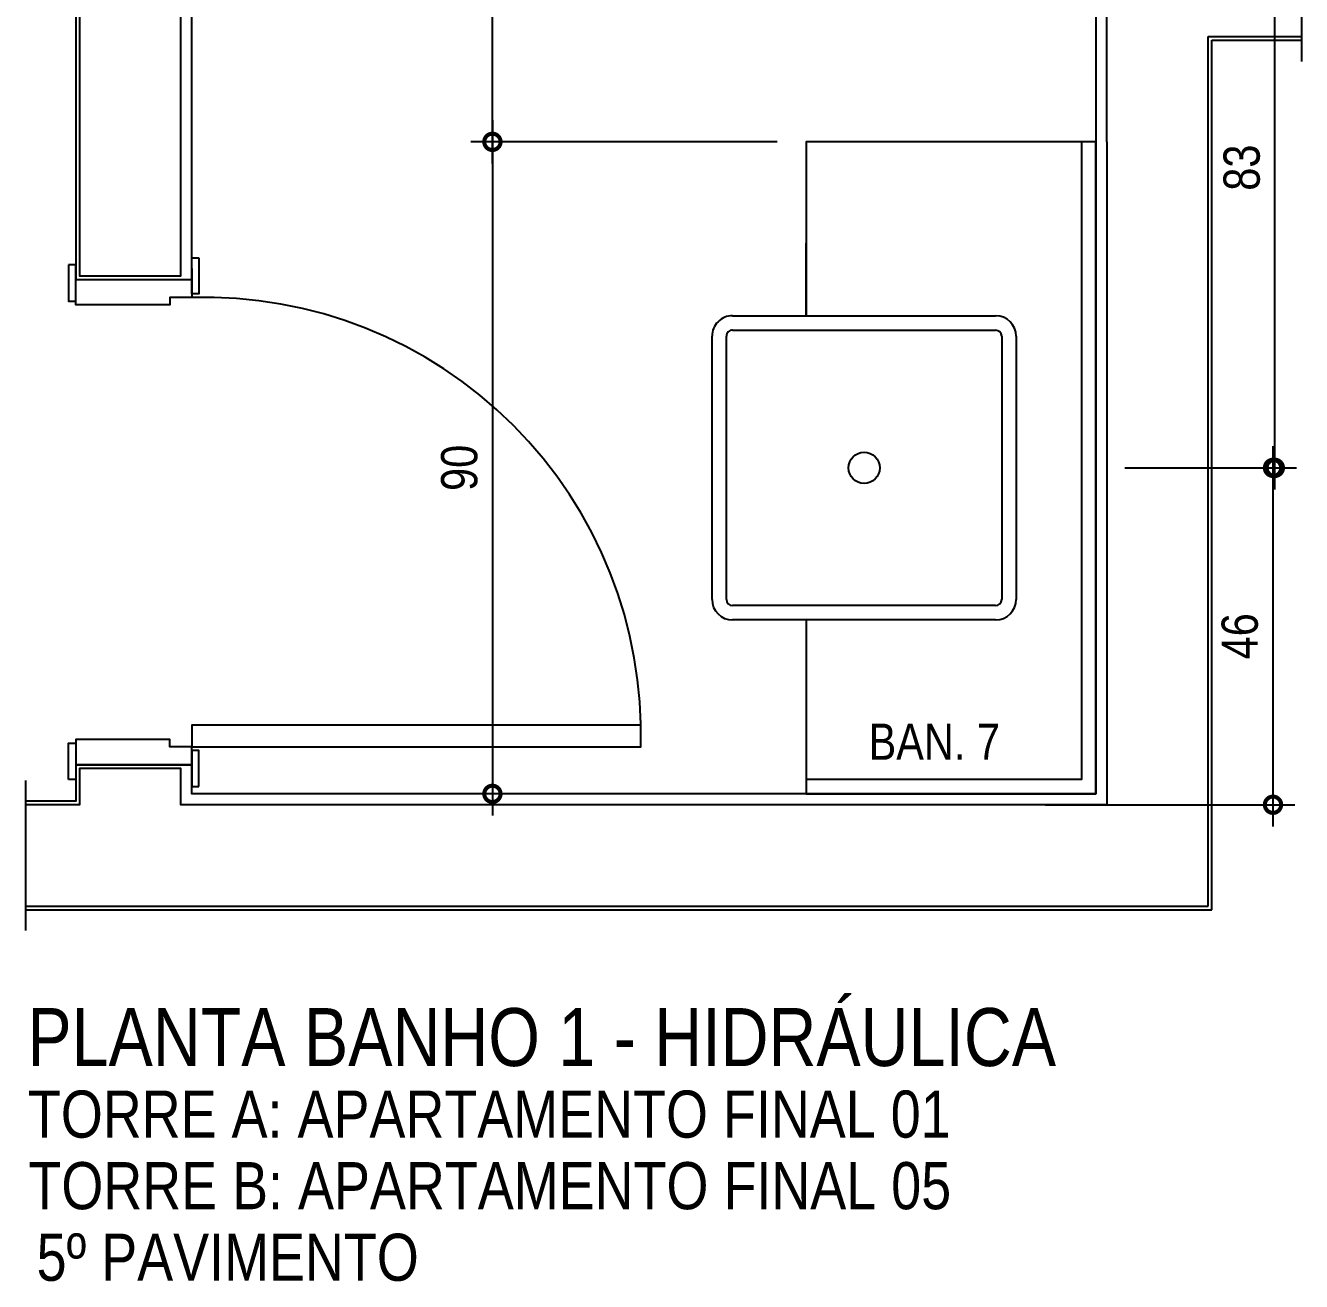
# Model space of a CAD drawing. Header units: metres. Extents: x 3 to 168, y -142 to 28.
# Drawn here: x 61.015 to 62.777, y -58.778 to -57.044 of the extents above; entities that cross this region are included whole.
import ezdxf

# ---------------------------------------------------------------- set-up
doc = ezdxf.new("R2010")
doc.units = ezdxf.units.M
doc.linetypes.add('DASHEDX2', pattern=[1.5, 1, -0.5])
for name, color, linetype in [('ARQ-ALV ACAB', 4, 'Continuous'), ('ARQ-ALV OSSO', 5, 'Continuous'), ('ARQ-AUX', 7, 'Continuous'), ('ARQ-CAX @ 1', 1, 'Continuous'), ('ARQ-DIM', 2, 'Continuous'), ('ARQ-HID', 2, 'Continuous'), ('ARQ-PRJ', 7, 'DASHEDX2'), ('ARQ-TXT', 2, 'Continuous')]:
    doc.layers.add(name, color=color, linetype=linetype)
doc.styles.add('Adesa', font='ARIALN.TTF')
doc.dimstyles.new('ADESA 1-0025', dxfattribs={"dimtxt": 0.05, "dimasz": 0.045, "dimexe": 0.03, "dimexo": 0.04, "dimgap": 0.02, "dimtad": 1, "dimtoh": 1, "dimdec": 0, "dimlfac": 100, "dimzin": 4, "dimtxsty": 'Adesa', "dimblk": 'DOTSMALL', "dimcen": 1, "dimdle": 0.03, "dimclrd": 1, "dimclre": 1, "dimclrt": 256, "dimazin": 1, "dimtm": 1e-09, "dimtfac": 1, "dimtdec": 0, "dimtix": 1, "dimtmove": 2, "dimatfit": 0, "dimldrblk": 'DOTSMALL', "dimfxl": 0.8, "dimtvp": 2, "dimtolj": 1, "dimtzin": 0, "dimarcsym": 0})

# ---------------------------------------------------------------- blocks, each defined once
blk = doc.blocks.new('ARQ-HID-CUBA Q')
for points in [[(-0.1816, 0), (0.1816, 0)], [(-0.1816, -0.11), (0.1816, -0.11)], [(-0.21, -0.5016), (-0.21, -0.1384)], [(-0.19, -0.5016), (-0.19, -0.1384)], [(-0.1816, -0.13), (0.1816, -0.13)], [(0.19, -0.1384), (0.19, -0.5016)], [(0.21, -0.1384), (0.21, -0.5016)], [(-0.21, -0.4), (-0.31, -0.4)], [(0.21, -0.4), (0.31, -0.4)], [(0.1816, -0.51), (-0.1816, -0.51)], [(0.1816, -0.53), (-0.1816, -0.53)], [(0.1816, -0.53), (-0.1816, -0.53)]]:
    blk.add_lwpolyline(points)
blk.add_circle((0, -0.32), 0.0216)
for centre, radius, start, end in [((-0.1816, -0.1384), 0.0284, 90, 180), ((0.1816, -0.1384), 0.0284, 0, 90), ((-0.1816, -0.1384), 0.0084, 90, 180), ((0.1816, -0.1384), 0.0084, 0, 90), ((-0.1816, -0.5016), 0.0284, 180, 270), ((-0.1816, -0.5016), 0.0084, 180, 270), ((0.1816, -0.5016), 0.0284, 270, 0), ((0.1816, -0.5016), 0.0084, 270, 0)]:
    blk.add_arc(centre, radius, start, end)
blk = doc.blocks.new('*U130')
for points in [[(0, 0), (0, 0.62), (-0.03, 0.62), (-0.03, 0)], [(-0.675, 0.01), (-0.625, 0.01), (-0.625, 0), (-0.675, 0)], [(0.055, 0.01), (0.005, 0.01), (0.005, 0), (0.055, 0)], [(-0.665, -0.17), (-0.615, -0.17), (-0.615, -0.16), (-0.665, -0.16)], [(0.045, -0.17), (-0.005, -0.17), (-0.005, -0.16), (0.045, -0.16)]]:
    blk.add_lwpolyline(points, close=True)
for points in [[(-0.66, 0), (-0.62, 0), (-0.62, -0.03), (-0.61, -0.03), (-0.61, -0.16), (-0.645, -0.16), (-0.645, 0)], [(0.04, 0), (0, 0), (0, -0.03), (-0.01, -0.03), (-0.01, -0.16), (0.025, -0.16), (0.025, 0)]]:
    blk.add_lwpolyline(points)
at = {"layer": 'ARQ-PRJ'}
blk.add_arc((-0.0179, 0.0179), 0.6024, 88.2986, 181.7014, dxfattribs=at)
blk = doc.blocks.new('_DotSmall')
at = {"color": 0, "linetype": 'ByBlock', "const_width": 0.5}
blk.add_lwpolyline([(-0.0625, 0, 1), (0.0625, 0, 1)], format="xyb", close=True, dxfattribs=at)
blk = doc.blocks.new('*D168')
at = {"layer": 'ARQ-DIM', "color": 1, "lineweight": -2, "transparency": 16777216}
for p, q in [((62.7375, -57.6248), (62.7375, -58.1498)), ((62.5329, -57.6548), (62.7675, -57.6548)), ((62.4229, -58.1198), (62.7675, -58.1198))]:
    blk.add_line(p, q, dxfattribs=at)
at = {"layer": 'Defpoints', "color": 0, "transparency": 16777216}
for p in [(62.4929, -57.6548), (62.3829, -58.1198, 0), (62.7375, -58.1198)]:
    blk.add_point(p, dxfattribs=at)
at = {"layer": 'ARQ-DIM', "color": 1, "lineweight": -2, "transparency": 16777216, "xscale": 0.045, "yscale": 0.045, "zscale": 0.045}
for p, rotation in [((62.7375, -57.6548), 90), ((62.7375, -58.1198), 270)]:
    blk.add_blockref('_DotSmall', p, dxfattribs=dict(at, rotation=rotation))
at = {"layer": 'ARQ-DIM', "transparency": 16777216, "insert": (62.6919, -57.8873), "char_height": 0.05, "attachment_point": 5, "rotation": 90, "style": 'Adesa'}
blk.add_mtext('\\A1;46', dxfattribs=at)
blk = doc.blocks.new('*D169')
at = {"layer": 'ARQ-DIM', "color": 1, "lineweight": -2, "transparency": 16777216}
for p, q in [((62.74, -57.6848), (62.74, -56.796)), ((62.4477, -56.826), (62.77, -56.826)), ((62.5329, -57.6548), (62.77, -57.6548))]:
    blk.add_line(p, q, dxfattribs=at)
at = {"layer": 'Defpoints', "color": 0, "transparency": 16777216}
for p in [(62.4077, -56.826, 0), (62.74, -56.826), (62.4929, -57.6548)]:
    blk.add_point(p, dxfattribs=at)
at = {"layer": 'ARQ-DIM', "color": 1, "lineweight": -2, "transparency": 16777216, "xscale": 0.045, "yscale": 0.045, "zscale": 0.045}
for p, rotation in [((62.74, -56.826), 90), ((62.74, -57.6548), 270)]:
    blk.add_blockref('_DotSmall', p, dxfattribs=dict(at, rotation=rotation))
at = {"layer": 'ARQ-DIM', "transparency": 16777216, "insert": (62.6945, -57.2404), "char_height": 0.05, "attachment_point": 5, "rotation": 90, "style": 'Adesa'}
blk.add_mtext('\\A1;83', dxfattribs=at)
blk = doc.blocks.new('*D165')
at = {"layer": 'ARQ-DIM', "color": 1, "lineweight": -2, "transparency": 16777216}
for p, q in [((61.6597, -57.2348), (61.6597, -56.4654)), ((62.1967, -56.4954), (61.6297, -56.4954)), ((62.0529, -57.2048), (61.6297, -57.2048))]:
    blk.add_line(p, q, dxfattribs=at)
at = {"layer": 'Defpoints', "color": 0, "transparency": 16777216}
for p in [(61.6597, -56.4954), (62.2367, -56.4954), (62.0929, -57.2048, 0)]:
    blk.add_point(p, dxfattribs=at)
at = {"layer": 'ARQ-DIM', "color": 1, "lineweight": -2, "transparency": 16777216, "xscale": 0.045, "yscale": 0.045, "zscale": 0.045}
for p, rotation in [((61.6597, -56.4954), 90), ((61.6597, -57.2048), 270)]:
    blk.add_blockref('_DotSmall', p, dxfattribs=dict(at, rotation=rotation))
at = {"layer": 'ARQ-DIM', "transparency": 16777216, "insert": (61.6142, -56.8501), "char_height": 0.05, "width": 0.58121, "attachment_point": 5, "rotation": 90, "style": 'Adesa'}
blk.add_mtext('\\A1;71 - 60 mín.', dxfattribs=at)
blk = doc.blocks.new('*D166')
at = {"layer": 'ARQ-DIM', "color": 1, "lineweight": -2, "transparency": 16777216}
for p, q in [((61.6597, -57.1748), (61.6597, -58.1348)), ((61.9454, -57.2048), (61.6297, -57.2048)), ((62.0167, -58.1048), (61.6297, -58.1048))]:
    blk.add_line(p, q, dxfattribs=at)
at = {"layer": 'Defpoints', "color": 0, "transparency": 16777216}
for p in [(61.9854, -57.2048), (61.6597, -58.1048), (62.0567, -58.1048)]:
    blk.add_point(p, dxfattribs=at)
at = {"layer": 'ARQ-DIM', "color": 1, "lineweight": -2, "transparency": 16777216, "xscale": 0.045, "yscale": 0.045, "zscale": 0.045}
for p, rotation in [((61.6597, -57.2048), 90), ((61.6597, -58.1048), 270)]:
    blk.add_blockref('_DotSmall', p, dxfattribs=dict(at, rotation=rotation))
at = {"layer": 'ARQ-DIM', "transparency": 16777216, "insert": (61.6142, -57.6548), "char_height": 0.05, "attachment_point": 5, "rotation": 90, "style": 'Adesa'}
blk.add_mtext('\\A1;90', dxfattribs=at)
blk = doc.blocks.new('AREAS MOLHADAS')
at = {"layer": 'ARQ-ALV ACAB'}
blk.add_lwpolyline([(61.0845, -55.7057), (61.0845, -57.3948), (61.2445, -57.3948), (61.2445, -55.7157)], dxfattribs=at)
at = {"layer": 'ARQ-ALV ACAB', "elevation": 0}
for points in [[(62.4929, -56.4954), (62.4929, -58.1048), (61.2445, -58.1048), (61.2445, -58.0648), (61.0845, -58.0648), (61.0845, -58.1148), (61.015, -58.1148)], [(62.6529, -57.0646), (62.7768, -57.0646)], [(62.6529, -58.2648), (62.6529, -57.0646)], [(61.015, -58.2649), (62.6529, -58.2648)]]:
    blk.add_lwpolyline(points, dxfattribs=at)
at = {"layer": 'ARQ-ALV OSSO'}
blk.add_lwpolyline([(61.0895, -55.7007), (61.0895, -57.3898), (61.2295, -57.3898), (61.2295, -55.7007)], dxfattribs=at)
at = {"layer": 'ARQ-ALV OSSO', "elevation": 0}
for points in [[(62.5079, -57.2048), (62.5079, -56.2904)], [(62.6479, -57.0596), (62.7768, -57.0596)], [(62.6479, -58.2598), (62.6479, -57.0596)], [(62.5079, -57.2048), (62.5079, -58.1198), (61.2295, -58.1198), (61.2295, -58.0698), (61.0895, -58.0698), (61.0895, -58.1198), (61.015, -58.1198)], [(61.015, -58.2599), (62.6479, -58.2598)]]:
    blk.add_lwpolyline(points, dxfattribs=at)
at = {"layer": 'ARQ-AUX'}
for points in [[(62.7768, -56.8868), (62.7768, -57.094)], [(61.015, -58.0862), (61.015, -58.2935)]]:
    blk.add_lwpolyline(points, dxfattribs=at)
at = {"layer": 'ARQ-HID', "lineweight": -2, "elevation": 0}
blk.add_lwpolyline([(62.0929, -57.8648), (62.0929, -58.1048), (62.4929, -58.1048), (62.4929, -57.2048), (62.0929, -57.2048), (62.0929, -57.4448)], dxfattribs=at)
at = {"layer": 'ARQ-HID', "elevation": 0}
for points in [[(62.4929, -57.2048), (62.4929, -58.1048), (62.0929, -58.1048)], [(62.4729, -57.2048), (62.4729, -58.0848), (62.0929, -58.0848)]]:
    blk.add_lwpolyline(points, dxfattribs=at)
at = {"layer": 'ARQ-CAX @ 1', "rotation": 270}
blk.add_blockref('*U130', (61.2445, -58.0398, 0), dxfattribs=at)
at = {"layer": 'ARQ-HID', "lineweight": -2, "rotation": 270}
blk.add_blockref('ARQ-HID-CUBA Q', (62.4929, -57.6548), dxfattribs=at)
at = {"layer": 'ARQ-TXT', "ltscale": 0.5, "style": 'Adesa'}
blk.add_text('PLANTA BANHO 1 - HIDRÁULICA', height=0.08, dxfattribs=at).set_placement((61.0176, -58.4805, 0))
at = {"layer": 'ARQ-TXT', "style": 'Adesa'}
for s, p in [('TORRE A: APARTAMENTO FINAL 01', (61.0183, -58.5793, 108.9697)), ('TORRE B: APARTAMENTO FINAL 05', (61.019, -58.6781, 217.9394)), ('5º PAVIMENTO', (61.0303, -58.7769, 326.909))]:
    blk.add_text(s, height=0.065, dxfattribs=at).set_placement(p)
at = {"layer": 'ARQ-TXT', "insert": (62.1791, -58.0078), "char_height": 0.05, "attachment_point": 1, "style": 'Adesa'}
blk.add_mtext_dynamic_manual_height_columns('BAN. 7', width=0.217295, gutter_width=1, heights=[0], dxfattribs=at)
at = {"layer": 'ARQ-DIM'}
dim = blk.add_linear_dim(base=(61.6597, -56.4954, 0), p1=(62.0929, -57.2048, 0), p2=(62.2367, -56.4954, 0), angle=90, text='<> - 60 mín.', dimstyle='ADESA 1-0025', dxfattribs=at)
dim.commit()
dim.dimension.update_dxf_attribs({"geometry": '*D165', "text_midpoint": (61.6142, -56.8501, 0)})
for base, p1, p2, picture, middle in [((62.74, -56.826), (62.4929, -57.6548), (62.4077, -56.826, 0), '*D169', (62.6945, -57.2404)), ((61.6597, -58.1048, 0), (61.9854, -57.2048, 0), (62.0567, -58.1048, 0), '*D166', (61.6142, -57.6548, 0)), ((62.737467, -58.119842), (62.492947, -57.654845), (62.382947, -58.119842, -0.000004), '*D168', (62.691939, -57.887343))]:
    dim = blk.add_linear_dim(base=base, p1=p1, p2=p2, angle=90, dimstyle='ADESA 1-0025', dxfattribs=at)
    dim.commit()
    dim.dimension.update_dxf_attribs({"geometry": picture, "text_midpoint": middle})

msp = doc.modelspace()

# ---------------------------------------------------------------- block references
msp.add_blockref('AREAS MOLHADAS', (0, 0))

doc.saveas('drawing.dxf')
